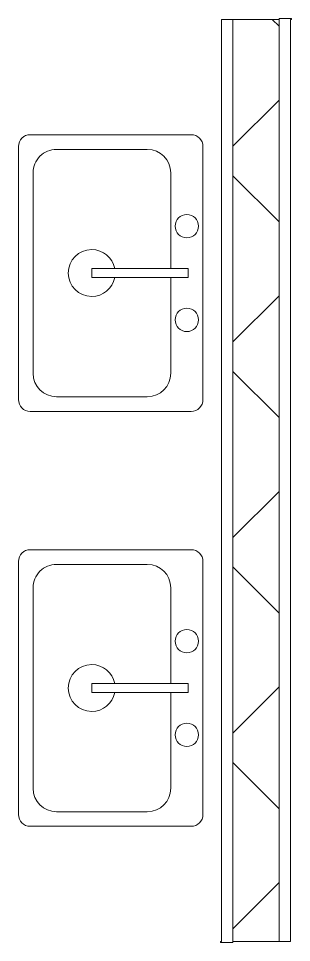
# Model space of a CAD drawing. Header units: millimetres. Extents: x 48966 to 155647, y -43515 to 26217.
# Drawn here: x 58752 to 59344, y 14215 to 16219 of the extents above; entities that cross this region are included whole.
import ezdxf

# ---------------------------------------------------------------- set-up
doc = ezdxf.new("R2010")
doc.units = ezdxf.units.MM
for name, color, linetype, lineweight in [('Общие ребра', 7, 'Continuous', 9), ('Перекрытия', 7, 'Continuous', 9), ('Сантехнические приборы', 7, 'Continuous', 9), ('Стены-1', 7, 'Continuous', 18), ('Штриховка разреза-1', 7, 'Continuous', 9)]:
    doc.layers.add(name, color=color, linetype=linetype, lineweight=lineweight)

# ---------------------------------------------------------------- blocks, each defined once
blk = doc.blocks.new('Раковина-Одиночная-2D - 600 x 400 мм-5036550-План 5-го этажа на отм_ _12_600')
at = {"layer": 'Сантехнические приборы'}
for p, q in [((606.3, 515), (57.1, 515)), ((606.3, 515), (57.1, 515)), ((31.7, 489.6), (31.7, 140.4)), ((31.7, 489.6), (31.7, 140.4)), ((549.1, 483.3), (114.2, 483.3)), ((631.7, 140.4), (631.7, 489.6)), ((631.7, 140.4), (631.7, 489.6)), ((63.4, 432.5), (63.4, 235.7)), ((599.9, 235.7), (599.9, 432.5)), ((341.2, 356.3), (322.2, 356.3)), ((322.2, 356.3), (322.2, 146.8)), ((341.2, 146.8), (341.2, 356.3)), ((114.2, 184.9), (322.2, 184.9)), ((341.2, 184.9), (549.1, 184.9)), ((322.2, 146.8), (341.2, 146.8)), ((57.1, 115), (606.3, 115)), ((57.1, 115), (606.3, 115)), ((131.8, 75), (691.8, 75))]:
    blk.add_line(p, q, dxfattribs=at)
for centre, radius, start, end in [((57.1, 489.6), 25.4, 90, 180), ((57.1, 489.6), 25.4, 90, 180), ((606.3, 489.6), 25.4, 0, 90), ((606.3, 489.6), 25.4, 360, 90), ((114.2, 432.5), 50.8, 90, 180), ((549.1, 432.5), 50.8, 360, 90), ((331.7, 356.3), 50.8, 360, 180), ((331.7, 356.3), 50.8, 180, 259.1931), ((331.7, 356.3), 50.8, 280.8069, 0), ((114.2, 235.7), 50.8, 180, 270), ((549.1, 235.7), 50.8, 270, 0), ((230.1, 150), 25.4, 360, 180), ((433.3, 150), 25.4, 360, 180), ((57.1, 140.4), 25.4, 180, 270), ((57.1, 140.4), 25.4, 180, 270), ((230.1, 150), 25.4, 180, 360), ((433.3, 150), 25.4, 180, 360), ((606.3, 140.4), 25.4, 270, 360), ((606.3, 140.4), 25.4, 270, 0)]:
    blk.add_arc(centre, radius, start, end, dxfattribs=at)

msp = doc.modelspace()

# ---------------------------------------------------------------- hatches: boundary and pattern name
at = {"layer": 'Штриховка разреза-1'}
h = msp.add_hatch(dxfattribs=at)
h.set_pattern_fill('FP_3', color=256, style=0, pattern_type=2)
h.set_pattern_definition([(45, (0, 0), (-212.132, 212.132), []), (135, (0, 0), (-212.132, -212.132), [])])
h.paths.add_polyline_path([(59317, 14217.1), (59317, 16217.1), (59217, 16217.1), (59217, 14217.1)], flags=0)

# ---------------------------------------------------------------- linework, layer by layer
at = {"layer": 'Общие ребра'}
for p, q in [((59192, 16217.1), (59192, 14217.1)), ((59217, 16217.1), (59192, 16217.1)), ((59217, 14217.1), (59217, 16217.1)), ((59317, 16217.1), (59217, 16217.1)), ((59317, 16219.1), (59317, 16217.1)), ((59317, 14217.1), (59317, 16217.1)), ((59342, 14217.1), (59342, 16217.1)), ((59342, 16217.1), (59344, 16217.1)), ((59192, 14217.1), (59190, 14217.1)), ((59217, 14215.1), (59217, 14217.1)), ((59217, 14217.1), (59317, 14217.1)), ((59317, 14217.1), (59342, 14217.1))]:
    msp.add_line(p, q, dxfattribs=at)
at = {"layer": 'Перекрытия'}
for p, q in [((59192, 14217.1), (59192, 16217.1)), ((59192, 16217.1), (59317, 16217.1)), ((59342, 16217.1), (59342, 14217.1)), ((59342, 14217.1), (59217, 14217.1))]:
    msp.add_line(p, q, dxfattribs=at)
at = {"layer": 'Стены-1'}
for p, q in [((59342, 16219.1), (59317, 16219.1)), ((59344, 16219.1), (59342, 16219.1)), ((59344, 16217.1), (59344, 16219.1)), ((59190, 14217.1), (59190, 14215.1)), ((59190, 14215.1), (59192, 14215.1)), ((59192, 14215.1), (59217, 14215.1))]:
    msp.add_line(p, q, dxfattribs=at)

# ---------------------------------------------------------------- block references
at = {"layer": 'Сантехнические приборы', "rotation": 90}
for p in [(59267, 15335.4), (59267, 14435.4)]:
    msp.add_blockref('Раковина-Одиночная-2D - 600 x 400 мм-5036550-План 5-го этажа на отм_ _12_600', p, dxfattribs=at)

doc.saveas('drawing.dxf')
